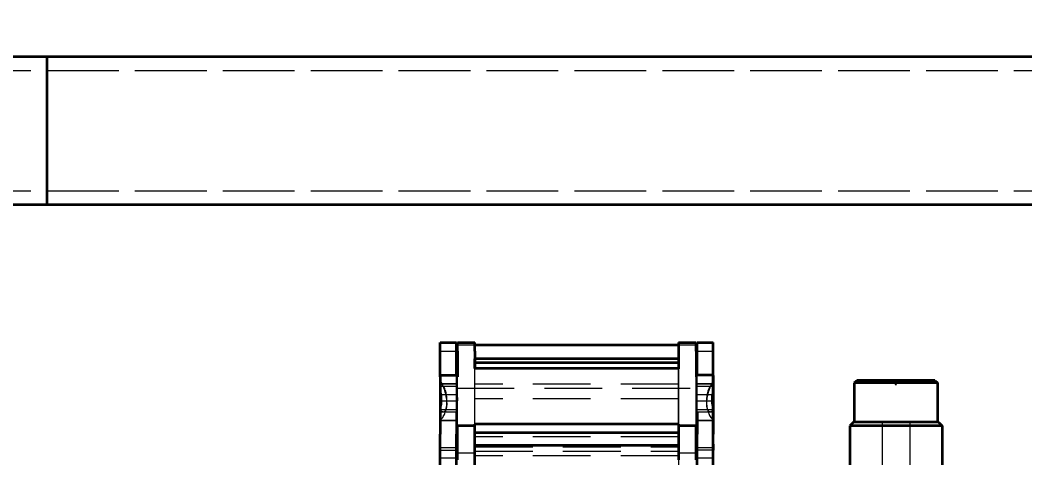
# Model space of a CAD drawing. Header units: millimetres. Extents: x -10155 to 20189, y -25550 to -22580.
# Drawn here: x -9465.6 to -9248.4, y -23018.7 to -22924.1 of the extents above; entities that cross this region are included whole.
import ezdxf

# ---------------------------------------------------------------- set-up
doc = ezdxf.new("R2010")
doc.units = ezdxf.units.MM
doc.linetypes.add('HIDDEN-HOKUTO', pattern=[3.8, 2.5, -1.3])
doc.layers.add('AM_HID', color=1, linetype='HIDDEN-HOKUTO', lineweight=25)
doc.layers.add('word_dim', color=253, linetype='Continuous')
doc.styles.get("Standard").update_dxf_attribs({"font": 'romans.shx', "bigfont": 'bigfont.shx'})
doc.dimstyles.new('RS-1-5', dxfattribs={"dimscale": 5, "dimtxt": 3.5, "dimasz": 3, "dimexe": 1, "dimexo": 0, "dimgap": 1, "dimtad": 3, "dimdsep": 46, "dimtxsty": 'Standard', "dimblk1": 'OPEN', "dimblk2": 'OPEN', "dimsah": 1, "dimcen": 0, "dimclrd": 256, "dimclre": 256, "dimclrt": 3, "dimadec": 0, "dimazin": 0, "dimtfac": 1, "dimtmove": 0, "dimatfit": 3, "dimldrblk": 'OPEN', "dimfxl": 0, "dimtolj": 1, "dimtzin": 0, "dimarcsym": 0})

# ---------------------------------------------------------------- blocks, each defined once
blk = doc.blocks.new('_Open')
at = {"color": 0, "lineweight": -2}
for p, q in [((-1, 0.167), (0, 0)), ((-1, -0.167), (0, 0)), ((0, 0), (-1, 0))]:
    blk.add_line(p, q, dxfattribs=at)
blk = doc.blocks.new('*D754')
at = {"layer": 'DEFPOINTS', "color": 0, "ltscale": 2}
for p in [(-8616.25, -22750.69), (-9696.25, -23547.81), (-8616.25, -23589.18)]:
    blk.add_point(p, dxfattribs=at)
at = {"layer": 'word_dim', "lineweight": -2, "ltscale": 2}
for p, q in [((-9696.25, -23547.81), (-9696.25, -22745.69)), ((-8616.25, -23589.18), (-8616.25, -22745.69)), ((-9681.25, -22750.69), (-8631.25, -22750.69))]:
    blk.add_line(p, q, dxfattribs=at)
at = {"layer": 'word_dim', "lineweight": -2, "ltscale": 2, "xscale": 15, "yscale": 15, "zscale": 15, "rotation": 180}
blk.add_blockref('_Open', (-9696.25, -22750.69), dxfattribs=at)
at = {"layer": 'word_dim', "lineweight": -2, "ltscale": 2, "xscale": 15, "yscale": 15, "zscale": 15}
blk.add_blockref('_Open', (-8616.25, -22750.69), dxfattribs=at)
at = {"layer": 'word_dim', "color": 3, "ltscale": 2, "insert": (-9156.25, -22736.94), "char_height": 17.5, "attachment_point": 5}
blk.add_mtext('\\A1;1080', dxfattribs=at)

msp = doc.modelspace()

# ---------------------------------------------------------------- linework, layer by layer
at = {"color": 7, "lineweight": 35}
for p, q in [((-9532.748, -22932.004), (-8832.748, -22932.004)), ((-9459.748, -22932.004), (-8779.748, -22932.004)), ((-9459.748, -22964.004), (-9459.748, -22932.004)), ((-9532.748, -22964.004), (-8832.748, -22964.004)), ((-9459.748, -22964.004), (-8779.748, -22964.004)), ((-9367.248, -22994.307), (-9323.248, -22994.307)), ((-9323.248, -22997.278), (-9367.248, -22997.278)), ((-9323.248, -22998.173), (-9367.248, -22998.173)), ((-9367.248, -22999.321), (-9323.248, -22999.321)), ((-9323.248, -23011.434), (-9367.248, -23011.434)), ((-9323.248, -23013.266), (-9367.248, -23013.266)), ((-9286.248, -23011.804), (-9286.248, -23033.304)), ((-9266.248, -23011.804), (-9266.248, -23033.304)), ((-9323.248, -23016.039), (-9367.248, -23016.039))]:
    msp.add_line(p, q, dxfattribs=at)
at = {"color": 7, "lineweight": 35, "ltscale": 0.176927}
for p, q in [((-9374.748, -23000.864), (-9374.748, -22993.787)), ((-9371.248, -23000.864), (-9371.248, -22993.787)), ((-9319.248, -23000.864), (-9319.248, -22993.787))]:
    msp.add_line(p, q, dxfattribs=at)
at = {"color": 7, "lineweight": 35, "ltscale": 0.0875}
for p, q in [((-9374.748, -22993.787), (-9371.248, -22993.787)), ((-9319.248, -22993.787), (-9315.748, -22993.787))]:
    msp.add_line(p, q, dxfattribs=at)
at = {"color": 7, "lineweight": 35, "ltscale": 0.005005}
for p, q in [((-9371.248, -22994.307), (-9371.047, -22994.307)), ((-9371.248, -23000.837), (-9371.047, -23000.837))]:
    msp.add_line(p, q, dxfattribs=at)
at = {"color": 7, "lineweight": 35, "ltscale": 0.047044}
for p, q in [((-9371.047, -22995.669), (-9371.047, -22993.787)), ((-9367.248, -22995.669), (-9367.248, -22993.787)), ((-9323.248, -22993.787), (-9323.248, -22995.669)), ((-9319.447, -22995.669), (-9319.447, -22993.787))]:
    msp.add_line(p, q, dxfattribs=at)
at = {"color": 7, "lineweight": 35, "ltscale": 0.094995}
for p, q in [((-9371.047, -22993.787), (-9367.248, -22993.787)), ((-9371.047, -23011.686), (-9367.248, -23011.686))]:
    msp.add_line(p, q, dxfattribs=at)
at = {"color": 7, "lineweight": 35, "ltscale": 0.13808}
for p, q in [((-9371.047, -22995.669), (-9371.047, -23001.192)), ((-9319.447, -22995.669), (-9319.447, -23001.192))]:
    msp.add_line(p, q, dxfattribs=at)
at = {"color": 7, "lineweight": 35, "ltscale": 0.094585}
for p, q in [((-9367.248, -22995.669), (-9367.248, -22999.452)), ((-9323.248, -22995.669), (-9323.248, -22999.452))]:
    msp.add_line(p, q, dxfattribs=at)
at = {"color": 7, "lineweight": 35, "ltscale": 0.095007}
for p, q in [((-9323.248, -22993.787), (-9319.447, -22993.787)), ((-9323.248, -23011.686), (-9319.447, -23011.686))]:
    msp.add_line(p, q, dxfattribs=at)
at = {"color": 7, "lineweight": 35, "ltscale": 0.004993}
for p, q in [((-9319.447, -22994.307), (-9319.248, -22994.307)), ((-9319.447, -23000.837), (-9319.248, -23000.837))]:
    msp.add_line(p, q, dxfattribs=at)
at = {"color": 7, "lineweight": 35, "ltscale": 0.259099}
msp.add_line((-9315.748, -23004.151), (-9315.748, -22993.787), dxfattribs=at)
at = {"color": 7, "lineweight": 35, "ltscale": 0.095891}
msp.add_line((-9315.748, -22999.473), (-9315.748, -22995.637), dxfattribs=at)
at = {"color": 7, "lineweight": 35, "ltscale": 0.051074}
msp.add_line((-9367.248, -22999.321), (-9367.248, -22997.278), dxfattribs=at)
at = {"color": 7, "lineweight": 35, "ltscale": 0.034776}
msp.add_line((-9315.748, -23000.864), (-9315.748, -22999.473), dxfattribs=at)
at = {"color": 7, "lineweight": 35, "ltscale": 0.008197}
for p, q in [((-9374.748, -23001.192), (-9374.748, -23000.864)), ((-9315.748, -23001.192), (-9315.748, -23000.864))]:
    msp.add_line(p, q, dxfattribs=at)
at = {"color": 7, "lineweight": 35, "ltscale": 0.092505}
msp.add_line((-9374.748, -23000.864), (-9371.047, -23000.864), dxfattribs=at)
at = {"color": 7, "lineweight": 35, "ltscale": 0.309404}
for p, q in [((-9374.748, -23001.192), (-9374.748, -23013.568)), ((-9315.748, -23001.192), (-9315.748, -23013.568))]:
    msp.add_line(p, q, dxfattribs=at)
at = {"color": 7, "lineweight": 35, "ltscale": 0.092493}
msp.add_line((-9315.748, -23000.864), (-9319.447, -23000.864), dxfattribs=at)
at = {"color": 7, "lineweight": 35, "ltscale": 0.02939}
msp.add_line((-9315.748, -23000.937), (-9315.748, -23002.113), dxfattribs=at)
at = {"color": 7, "lineweight": 35, "ltscale": 0.049329}
msp.add_line((-9315.748, -23004.086), (-9315.748, -23002.113), dxfattribs=at)
at = {"color": 7, "lineweight": 35, "ltscale": 0.019527}
msp.add_line((-9284.647, -23002.004), (-9285.248, -23002.504), dxfattribs=at)
at = {"color": 7, "lineweight": 35, "ltscale": 0.209991}
msp.add_line((-9276.248, -23002.004), (-9284.647, -23002.004), dxfattribs=at)
at = {"color": 7, "lineweight": 35, "ltscale": 0.21001}
msp.add_line((-9267.847, -23002.004), (-9276.248, -23002.004), dxfattribs=at)
at = {"color": 7, "lineweight": 35, "ltscale": 0.019523}
msp.add_line((-9267.847, -23002.004), (-9267.248, -23002.504), dxfattribs=at)
at = {"color": 7, "lineweight": 35, "ltscale": 0.057434}
msp.add_line((-9315.748, -23004.086), (-9315.748, -23006.383), dxfattribs=at)
at = {"color": 7, "lineweight": 35, "ltscale": 0.29044}
msp.add_line((-9315.748, -23015.769), (-9315.748, -23004.151), dxfattribs=at)
at = {"color": 7, "lineweight": 35, "ltscale": 0.224994}
msp.add_line((-9276.248, -23002.504), (-9285.248, -23002.504), dxfattribs=at)
at = {"color": 7, "lineweight": 35, "ltscale": 0.2125}
for p, q in [((-9285.248, -23002.504), (-9285.248, -23011.004)), ((-9267.248, -23002.504), (-9267.248, -23011.004))]:
    msp.add_line(p, q, dxfattribs=at)
at = {"color": 7, "lineweight": 35, "ltscale": 0.225006}
msp.add_line((-9267.248, -23002.504), (-9276.248, -23002.504), dxfattribs=at)
at = {"color": 7, "lineweight": 35, "ltscale": 0.049327}
msp.add_line((-9315.748, -23008.356), (-9315.748, -23006.383), dxfattribs=at)
at = {"color": 7, "lineweight": 35, "ltscale": 0.121858}
for p, q in [((-9371.248, -23008.694), (-9371.248, -23013.568)), ((-9319.248, -23008.694), (-9319.248, -23013.568))]:
    msp.add_line(p, q, dxfattribs=at)
at = {"color": 7, "lineweight": 35, "ltscale": 0.028286}
msp.add_line((-9285.447, -23011.004), (-9286.248, -23011.804), dxfattribs=at)
at = {"color": 7, "lineweight": 35, "ltscale": 0.229993}
msp.add_line((-9276.248, -23011.004), (-9285.447, -23011.004), dxfattribs=at)
at = {"color": 7, "lineweight": 35, "ltscale": 0.230011}
msp.add_line((-9267.047, -23011.004), (-9276.248, -23011.004), dxfattribs=at)
at = {"color": 7, "lineweight": 35, "ltscale": 0.028282}
msp.add_line((-9267.047, -23011.004), (-9266.248, -23011.804), dxfattribs=at)
at = {"color": 7, "lineweight": 35, "ltscale": 0.187}
for p, q in [((-9371.047, -23019.166), (-9371.047, -23011.686)), ((-9367.248, -23019.166), (-9367.248, -23011.686)), ((-9323.248, -23011.686), (-9323.248, -23019.166)), ((-9319.447, -23019.166), (-9319.447, -23011.686))]:
    msp.add_line(p, q, dxfattribs=at)
at = {"color": 7, "lineweight": 35, "ltscale": 0.120496}
msp.add_line((-9367.248, -23016.254), (-9367.248, -23011.434), dxfattribs=at)
at = {"color": 7, "lineweight": 35, "ltscale": 0.027678}
msp.add_line((-9367.248, -23012.541), (-9367.248, -23011.434), dxfattribs=at)
at = {"color": 7, "lineweight": 35, "ltscale": 0.006311}
msp.add_line((-9323.248, -23011.434), (-9323.248, -23011.686), dxfattribs=at)
at = {"color": 7, "lineweight": 35, "ltscale": 0.249988}
msp.add_line((-9276.248, -23011.804), (-9286.248, -23011.804), dxfattribs=at)
at = {"color": 7, "lineweight": 35, "ltscale": 0.250012}
msp.add_line((-9266.248, -23011.804), (-9276.248, -23011.804), dxfattribs=at)
at = {"color": 7, "lineweight": 35, "ltscale": 0.341248}
for p, q in [((-9374.748, -23027.218), (-9374.748, -23013.568)), ((-9371.248, -23027.218), (-9371.248, -23013.568)), ((-9319.248, -23027.218), (-9319.248, -23013.568))]:
    msp.add_line(p, q, dxfattribs=at)
at = {"color": 7, "lineweight": 35, "ltscale": 0.381778}
msp.add_line((-9315.748, -23028.839), (-9315.748, -23013.568), dxfattribs=at)
at = {"color": 7, "lineweight": 35, "ltscale": 0.186227}
msp.add_line((-9367.248, -23023.703), (-9367.248, -23016.254), dxfattribs=at)
at = {"color": 7, "lineweight": 35, "ltscale": 0.031982}
msp.add_line((-9315.748, -23015.769), (-9315.748, -23017.048), dxfattribs=at)
at = {"color": 7, "lineweight": 35, "ltscale": 8.08716e-05}
msp.add_line((-9315.748, -23017.051), (-9315.748, -23017.048), dxfattribs=at)
at = {"layer": 'AM_HID', "color": 1, "lineweight": 13, "ltscale": 5}
for p, q in [((-9532.748, -22935.004), (-8832.748, -22935.004)), ((-9459.748, -22935.004), (-8779.748, -22935.004)), ((-9532.748, -22961.004), (-8832.748, -22961.004)), ((-9459.748, -22961.004), (-8779.748, -22961.004)), ((-9374.748, -22999.473), (-9374.748, -22995.637)), ((-9374.748, -22995.637), (-9371.248, -22995.637)), ((-9371.047, -22994.307), (-9367.248, -22994.307)), ((-9367.248, -22996.074), (-9367.248, -22995.265)), ((-9323.248, -22994.307), (-9319.447, -22994.307)), ((-9323.248, -22996.074), (-9323.248, -22995.265)), ((-9319.248, -22995.637), (-9315.748, -22995.637)), ((-9367.248, -22996.693), (-9367.248, -22996.074)), ((-9367.248, -22997.278), (-9367.248, -22996.693)), ((-9323.248, -22996.693), (-9323.248, -22996.074)), ((-9323.248, -22997.278), (-9323.248, -22996.693)), ((-9323.248, -22997.278), (-9323.248, -23005.452)), ((-9374.748, -23000.864), (-9374.748, -22999.473)), ((-9367.248, -22999.659), (-9367.248, -22999.321)), ((-9367.248, -23005.452), (-9367.248, -22999.321)), ((-9367.248, -23000.381), (-9367.248, -22999.659)), ((-9323.248, -22999.659), (-9323.248, -22999.321)), ((-9323.248, -23000.381), (-9323.248, -22999.659)), ((-9374.748, -23000.787), (-9371.248, -23000.787)), ((-9374.748, -23004.151), (-9374.748, -23000.864)), ((-9374.748, -23000.937), (-9374.748, -23002.113)), ((-9374.748, -23004.086), (-9374.748, -23002.113)), ((-9374.647, -23000.837), (-9371.248, -23000.837)), ((-9371.248, -23004.151), (-9371.248, -23000.864)), ((-9371.047, -23001.709), (-9371.047, -23000.864)), ((-9371.047, -23003.067), (-9371.047, -23001.709)), ((-9367.248, -23002.777), (-9367.248, -23000.381)), ((-9323.248, -23002.777), (-9323.248, -23000.381)), ((-9319.447, -23001.709), (-9319.447, -23000.864)), ((-9319.447, -23003.067), (-9319.447, -23001.709)), ((-9319.248, -23000.787), (-9315.748, -23000.787)), ((-9319.248, -23000.837), (-9315.848, -23000.837)), ((-9319.248, -23004.151), (-9319.248, -23000.864)), ((-9276.248, -23003.004), (-9276.748, -23002.004)), ((-9276.248, -23003.004), (-9275.748, -23002.004)), ((-9374.748, -23002.637), (-9371.248, -23002.637)), ((-9374.748, -23003.187), (-9371.047, -23003.187)), ((-9374.748, -23004.086), (-9374.748, -23006.383)), ((-9374.748, -23015.769), (-9374.748, -23004.151)), ((-9374.647, -23002.687), (-9371.047, -23002.687)), ((-9371.248, -23003.619), (-9319.248, -23003.619)), ((-9371.248, -23010.359), (-9371.248, -23004.151)), ((-9371.047, -23011.22), (-9371.047, -23003.067)), ((-9371.047, -23005.682), (-9371.047, -23003.187)), ((-9367.248, -23011.434), (-9367.248, -23002.777)), ((-9323.248, -23002.777), (-9367.248, -23002.777)), ((-9323.248, -23011.434), (-9323.248, -23002.777)), ((-9319.447, -23002.687), (-9315.848, -23002.687)), ((-9319.447, -23011.22), (-9319.447, -23003.067)), ((-9319.447, -23005.682), (-9319.447, -23003.187)), ((-9319.447, -23003.187), (-9315.748, -23003.187)), ((-9319.248, -23002.637), (-9315.748, -23002.637)), ((-9319.248, -23010.359), (-9319.248, -23004.151)), ((-9276.247, -23002.504), (-9285.248, -23002.504)), ((-9267.248, -23002.504), (-9276.247, -23002.504)), ((-9374.748, -23005.037), (-9371.047, -23005.037)), ((-9374.748, -23008.356), (-9374.748, -23006.383)), ((-9374.748, -23006.383), (-9374.704, -23006.387)), ((-9374.704, -23006.387), (-9371.047, -23006.387)), ((-9371.047, -23005.682), (-9371.047, -23006.387)), ((-9367.248, -23011.434), (-9367.248, -23005.452)), ((-9323.248, -23005.947), (-9367.248, -23005.947)), ((-9323.248, -23005.452), (-9323.248, -23011.686)), ((-9319.447, -23005.037), (-9315.748, -23005.037)), ((-9319.447, -23006.387), (-9319.447, -23005.682)), ((-9319.447, -23006.387), (-9315.791, -23006.387)), ((-9315.791, -23006.387), (-9315.748, -23006.383)), ((-9374.748, -23008.237), (-9371.047, -23008.237)), ((-9374.748, -23008.787), (-9371.248, -23008.787)), ((-9374.096, -23008.737), (-9371.047, -23008.737)), ((-9319.447, -23008.237), (-9315.748, -23008.237)), ((-9319.447, -23008.737), (-9316.399, -23008.737)), ((-9319.248, -23008.787), (-9315.748, -23008.787)), ((-9374.748, -23010.637), (-9371.248, -23010.637)), ((-9374.647, -23010.587), (-9371.047, -23010.587)), ((-9319.447, -23010.587), (-9315.848, -23010.587)), ((-9319.248, -23010.637), (-9315.748, -23010.637)), ((-9276.248, -23011.004), (-9279.248, -23011.004)), ((-9279.248, -23011.004), (-9279.248, -23112.004)), ((-9273.248, -23011.004), (-9276.248, -23011.004)), ((-9273.248, -23011.004), (-9273.248, -23112.004)), ((-9371.047, -23011.687), (-9371.047, -23011.22)), ((-9323.248, -23011.686), (-9323.248, -23016.254)), ((-9319.447, -23011.687), (-9319.447, -23011.22)), ((-9276.247, -23011.804), (-9286.248, -23011.804)), ((-9266.248, -23011.804), (-9276.247, -23011.804)), ((-9323.248, -23014.146), (-9367.248, -23014.146)), ((-9374.748, -23015.769), (-9374.748, -23017.048)), ((-9374.748, -23016.479), (-9371.248, -23016.479)), ((-9374.748, -23017.051), (-9374.748, -23017.048)), ((-9374.748, -23017.051), (-9371.047, -23017.051)), ((-9367.248, -23015.979), (-9323.248, -23015.979)), ((-9323.248, -23016.028), (-9367.248, -23016.028)), ((-9367.248, -23016.075), (-9323.248, -23016.075)), ((-9367.248, -23016.286), (-9323.248, -23016.286)), ((-9367.248, -23016.287), (-9323.248, -23016.287)), ((-9367.248, -23017.229), (-9323.248, -23017.229)), ((-9323.248, -23016.254), (-9323.248, -23023.703)), ((-9315.748, -23017.051), (-9319.447, -23017.051)), ((-9319.248, -23016.479), (-9315.748, -23016.479)), ((-9374.748, -23018.686), (-9371.248, -23018.686)), ((-9371.047, -23017.637), (-9367.248, -23017.637)), ((-9323.248, -23018.258), (-9367.248, -23018.258)), ((-9323.248, -23017.637), (-9319.447, -23017.637)), ((-9319.248, -23018.686), (-9315.748, -23018.686))]:
    msp.add_line(p, q, dxfattribs=at)
for points in [[(-9374.647, -23000.837), (-9374.713, -23000.861), (-9374.747, -23000.923), (-9374.748, -23000.971)], [(-9374.748, -23002.113), (-9374.745, -23002.099), (-9374.74, -23002.093), (-9374.737, -23002.092), (-9374.732, -23002.092), (-9374.725, -23002.095), (-9374.711, -23002.105), (-9374.647, -23002.191)], [(-9315.848, -23002.191), (-9315.791, -23002.113), (-9315.769, -23002.094), (-9315.761, -23002.092), (-9315.757, -23002.092), (-9315.751, -23002.096), (-9315.748, -23002.103), (-9315.748, -23002.113)], [(-9374.748, -23002.831), (-9374.732, -23002.782), (-9374.711, -23002.765), (-9374.696, -23002.761), (-9374.647, -23002.768)], [(-9315.848, -23002.768), (-9315.811, -23002.759), (-9315.775, -23002.77), (-9315.759, -23002.787), (-9315.748, -23002.831)], [(-9374.647, -23008.52), (-9374.731, -23008.415), (-9374.748, -23008.356)], [(-9315.748, -23008.356), (-9315.75, -23008.38), (-9315.781, -23008.447), (-9315.848, -23008.52)], [(-9374.647, -23010.389), (-9374.692, -23010.408), (-9374.712, -23010.408), (-9374.731, -23010.396), (-9374.748, -23010.351)], [(-9374.647, -23010.587), (-9374.713, -23010.563), (-9374.747, -23010.501), (-9374.748, -23010.466)], [(-9315.748, -23010.351), (-9315.751, -23010.376), (-9315.771, -23010.403), (-9315.786, -23010.408), (-9315.815, -23010.405), (-9315.848, -23010.389)]]:
    msp.add_lwpolyline(points, dxfattribs=at)
for centre, radius, start, end in [((-9315.848, -23000.937), 0.1, 359.91601, 89.99995), ((-9374.647, -23002.788), 0.101, 90.23106, 186.57795), ((-9315.848, -23002.787), 0.1, 355.94856, 89.92258), ((-9315.848, -23010.487), 0.1, 270.01076, 1.44132)]:
    msp.add_arc(centre, radius, start, end, dxfattribs=at)
for centre, major_axis, ratio, start_param, end_param in [((-9375.118, -23004.787), (1.177, -3.928), 0.3558051, 0.8710026, 2.181603), ((-9315.377, -23004.787), (1.177, 3.928), 0.355805, 0.9599896, 2.27059), ((-9375.118, -23004.787), (0.477, -1.591), 0.3558051, 6.1770664, 8.2013897), ((-9375.118, -23006.637), (0.134, 3.95), 0.4613072, 3.475313, 6.0965137), ((-9315.377, -23006.637), (0.134, -3.95), 0.4613071, 3.3282642, 5.949465), ((-9315.377, -23004.787), (-0.477, -1.591), 0.3558097, 4.3650779, 6.3893118), ((-9375.118, -23006.637), (0.054, 1.6), 0.4613072, 3.7387158, 5.8331109), ((-9315.377, -23006.637), (0.055, -1.6), 0.4613031, 3.5916446, 5.6859156), ((-9375.117, -23004.789), (1.176, -3.926), 0.3559134, 5.8434841, 6.1769071), ((-9375.117, -23004.788), (1.176, -3.927), 0.355845, 6.176931, 7.1543442), ((-9315.376, -23004.785), (-1.177, -3.929), 0.3557411, 5.4124112, 6.3893166), ((-9315.377, -23004.787), (1.177, 3.928), 0.355805, 3.2477293, 3.5811903)]:
    msp.add_ellipse(centre, major_axis=major_axis, ratio=ratio, start_param=start_param, end_param=end_param, dxfattribs=at)

# ---------------------------------------------------------------- dimensions: what is measured, and where the dimension line sits
at = {"layer": 'word_dim', "ltscale": 2}
dim = msp.add_linear_dim(base=(-8616.248, -22750.69), p1=(-9696.248, -23547.806), p2=(-8616.248, -23589.18), dimstyle='RS-1-5', dxfattribs=at)
dim.commit()
dim.dimension.update_dxf_attribs({"geometry": '*D754', "text_midpoint": (-9156.248, -22736.94)})

doc.saveas('drawing.dxf')
